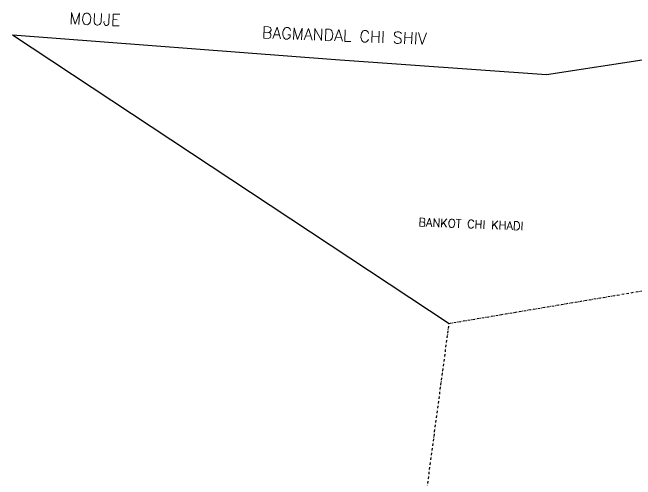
# Model space of a CAD drawing. Header units: metres. Extents: x 291402 to 294232, y 1987181 to 1990003.
# Drawn here: x 291593 to 292922, y 1989008 to 1990003 of the extents above; entities that cross this region are included whole.
import ezdxf

# ---------------------------------------------------------------- set-up
doc = ezdxf.new("R2010")
doc.units = ezdxf.units.M
doc.linetypes.add('DASHDOT', pattern=[1, 0.5, -0.25, 0, -0.25])
for name, color, linetype in [('OFF', 1, 'Continuous'), ('POLY_WATER', 4, 'Continuous'), ('TEXT_MAPIN', 7, 'Continuous'), ('TEXT_MAPOUT', 7, 'Continuous'), ('V_BOUND_STREAM_LINE', 7, 'DASHDOT')]:
    doc.layers.add(name, color=color, linetype=linetype)
doc.styles.get("Standard").update_dxf_attribs({"font": 'simplex.shx'})

msp = doc.modelspace()

# ---------------------------------------------------------------- linework, layer by layer
at = {"layer": 'OFF'}
msp.add_line((291592.6, 1989955.7), (292524.4, 1989340.6), dxfattribs=at)
at = {"layer": 'POLY_WATER'}
for p, q in [((292731.9, 1989871.1), (293506, 1989988.7)), ((291592.6, 1989955.7), (292281.6, 1989903.3)), ((292281.6, 1989903.3), (292731.9, 1989871.1))]:
    msp.add_line(p, q, dxfattribs=at)
at = {"layer": 'V_BOUND_STREAM_LINE', "ltscale": 10}
for p, q in [((292524.4, 1989340.6), (293537.1, 1989510.9)), ((292458.6, 1988849.2), (292524.4, 1989340.6))]:
    msp.add_line(p, q, dxfattribs=at)

# ---------------------------------------------------------------- texts
at = {"layer": 'TEXT_MAPIN'}
msp.add_text('BANKOT CHI KHADI', height=17.856, rotation=357.8049, dxfattribs=at).set_placement((292458.5, 1989547.6))
at = {"layer": 'TEXT_MAPOUT'}
for s, height, p in [('MOUJE', 24.8, (291713.3, 1989978.6)), ('BAGMANDAL CHI SHIV', 24.801, (292124.5, 1989948.4))]:
    msp.add_text(s, height=height, rotation=357.8049, dxfattribs=at).set_placement(p)

doc.saveas('drawing.dxf')
